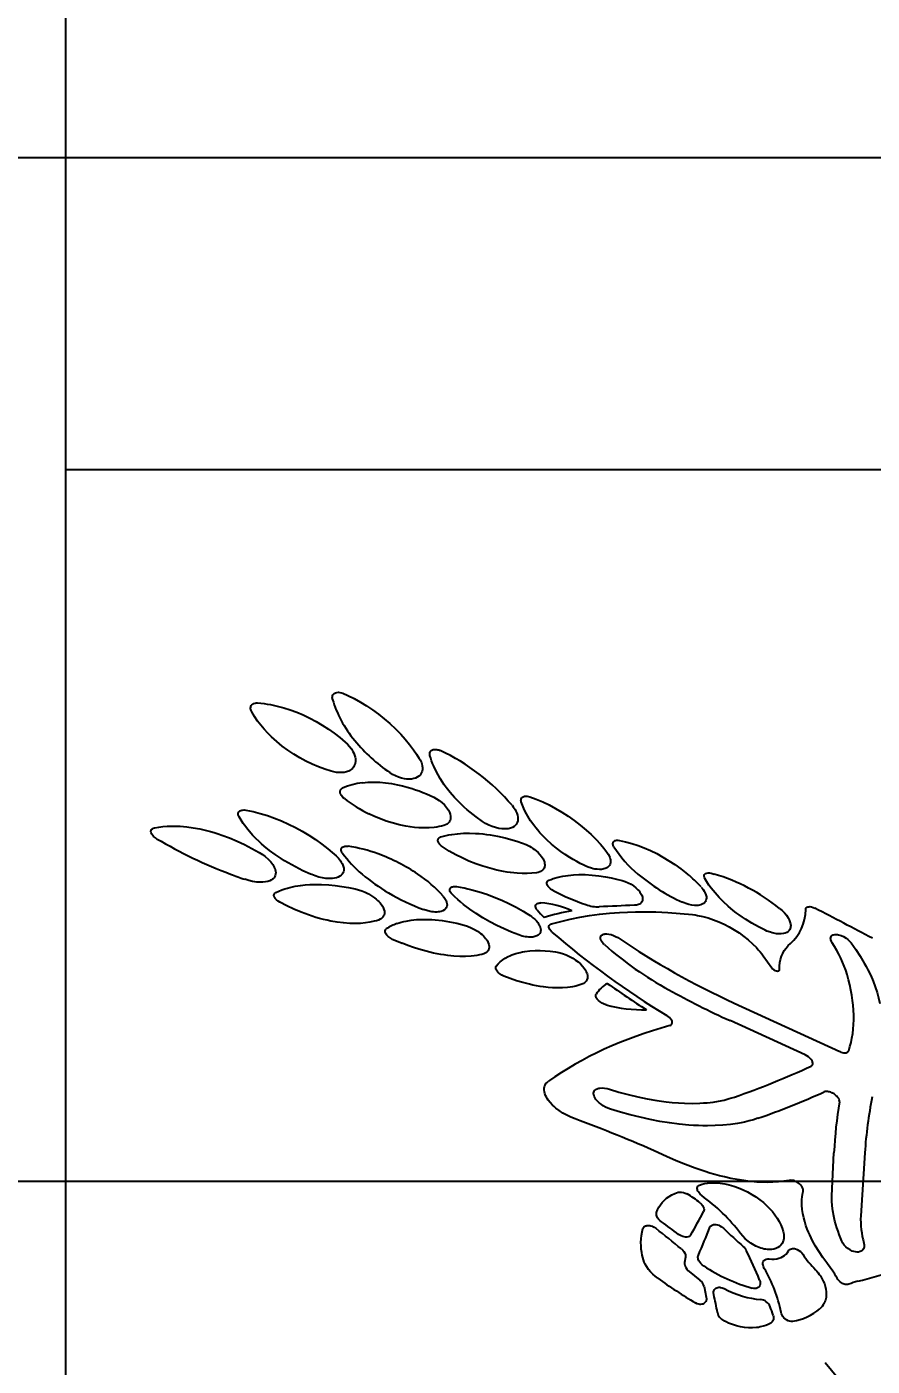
# Model space of a CAD drawing. Extents: x 5 to 829, y 5 to 582.
# Drawn here: x 117.94 to 136.94, y 414.46 to 444.57 of the extents above; entities that cross this region are included whole.
import ezdxf

# ---------------------------------------------------------------- set-up
doc = ezdxf.new("R2010")
doc.units = 0
doc.header["$LTSCALE"] = 7
doc.header["$MEASUREMENT"] = 0
doc.layers.get('DEFPOINTS').update_dxf_attribs({"linetype": 'CONTINUOUS', "lineweight": 15})
for name, color, linetype in [('DETAIL', 3, 'CONTINUOUS'), ('DIMENSIONS', 2, 'CONTINUOUS'), ('HATCH', 3, 'CONTINUOUS')]:
    doc.layers.add(name, color=color, linetype=linetype)
doc.layers.add('OUTLINE', color=7, linetype='CONTINUOUS', lineweight=25)
doc.styles.add('ITALICT', font='ITALICT.shx', dxfattribs={"width": 0.8, "height": 3})
doc.dimstyles.get("Standard").update_dxf_attribs({"dimtxt": 3, "dimasz": 3, "dimexe": 0.5, "dimexo": 0.5, "dimgap": 0.8, "dimtad": 1, "dimdsep": 46, "dimtxsty": 'ITALICT', "dimcen": 0.09, "dimazin": 2, "dimtfac": 1, "dimtmove": 0, "dimatfit": 3, "dimfxl": 1, "dimtolj": 1, "dimtzin": 0, "dimarcsym": 0})

# ---------------------------------------------------------------- blocks, each defined once
blk = doc.blocks.new('*D15')
at = {"layer": 'DEFPOINTS', "color": 0}
for p in [(135.993, 464.617), (108.774, 441.617), (138.92, 441.617)]:
    blk.add_point(p, dxfattribs=at)
at = {"layer": 'DIMENSIONS', "color": 0, "lineweight": -2}
for p, q in [((135.493, 464.617), (108.274, 464.617)), ((108.774, 461.617), (108.774, 444.617)), ((138.42, 441.617), (108.274, 441.617))]:
    blk.add_line(p, q, dxfattribs=at)
at = {"layer": 'DIMENSIONS', "color": 0}
for points in [[(109.274, 461.617), (108.274, 461.617), (108.774, 464.617)], [(108.274, 444.617), (109.274, 444.617), (108.774, 441.617)]]:
    blk.add_solid(points, dxfattribs=at)
at = {"layer": 'DIMENSIONS', "color": 0, "insert": (106.474, 453.117), "char_height": 3, "attachment_point": 5, "rotation": 90, "style": 'ITALICT'}
blk.add_mtext('\\A1;23', dxfattribs=at)
blk = doc.blocks.new('*D16')
at = {"layer": 'DEFPOINTS', "color": 0}
for p in [(138.92, 441.617), (108.774, 418.617), (150.796, 418.617)]:
    blk.add_point(p, dxfattribs=at)
at = {"layer": 'DIMENSIONS', "color": 0, "lineweight": -2}
for p, q in [((138.42, 441.617), (108.274, 441.617)), ((108.774, 438.617), (108.774, 421.617)), ((150.296, 418.617), (108.274, 418.617))]:
    blk.add_line(p, q, dxfattribs=at)
at = {"layer": 'DIMENSIONS', "color": 0}
for points in [[(109.274, 438.617), (108.274, 438.617), (108.774, 441.617)], [(108.274, 421.617), (109.274, 421.617), (108.774, 418.617)]]:
    blk.add_solid(points, dxfattribs=at)
at = {"layer": 'DIMENSIONS', "color": 0, "insert": (106.474, 430.117), "char_height": 3, "attachment_point": 5, "rotation": 90, "style": 'ITALICT'}
blk.add_mtext('\\A1;23', dxfattribs=at)
blk = doc.blocks.new('*D29')
at = {"layer": 'DEFPOINTS', "color": 0}
for p in [(113.774, 502.617), (90.223, 256.017), (118.811, 256.017)]:
    blk.add_point(p, dxfattribs=at)
at = {"layer": 'DIMENSIONS', "color": 0, "lineweight": -2}
for p, q in [((113.274, 502.617), (89.723, 502.617)), ((90.223, 499.617), (90.223, 259.017)), ((118.311, 256.017), (89.723, 256.017))]:
    blk.add_line(p, q, dxfattribs=at)
at = {"layer": 'DIMENSIONS', "color": 0}
for points in [[(90.723, 499.617), (89.723, 499.617), (90.223, 502.617)], [(89.723, 259.017), (90.723, 259.017), (90.223, 256.017)]]:
    blk.add_solid(points, dxfattribs=at)
at = {"layer": 'DIMENSIONS', "color": 0, "insert": (87.923, 379.317), "char_height": 3, "attachment_point": 5, "rotation": 90, "style": 'ITALICT'}
blk.add_mtext('\\A1;246.6{}{\\H0.71x;\\C3;%%p0.05}', dxfattribs=at)
blk = doc.blocks.new('*D43')
at = {"layer": 'DEFPOINTS', "color": 0}
for p in [(90.223, 502.617), (80.616, 225.567), (118.811, 225.567)]:
    blk.add_point(p, dxfattribs=at)
at = {"layer": 'DIMENSIONS', "color": 0, "lineweight": -2}
for p, q in [((89.723, 502.617), (80.116, 502.617)), ((80.616, 499.617), (80.616, 228.567)), ((118.311, 225.567), (80.116, 225.567))]:
    blk.add_line(p, q, dxfattribs=at)
at = {"layer": 'DIMENSIONS', "color": 0}
for points in [[(81.116, 499.617), (80.116, 499.617), (80.616, 502.617)], [(80.116, 228.567), (81.116, 228.567), (80.616, 225.567)]]:
    blk.add_solid(points, dxfattribs=at)
at = {"layer": 'DIMENSIONS', "color": 0, "insert": (77.331, 364.092), "char_height": 3, "attachment_point": 5, "rotation": 90, "style": 'ITALICT'}
blk.add_mtext('\\A1;277.05{}{\\H0.71x;\\C3;\\S+0.08^ -0.07;}', dxfattribs=at)
blk = doc.blocks.new('*D73')
at = {"layer": 'DEFPOINTS', "color": 0}
for p in [(150.569, 418.883), (151.015, 418.343), (139.695, 409.912)]:
    blk.add_point(p, dxfattribs=at)
at = {"layer": 'DIMENSIONS', "color": 0, "lineweight": -2}
for p, q in [((150.183, 418.565), (139.309, 409.594)), ((150.629, 418.025), (139.755, 409.054)), ((137.786, 412.227), (135.877, 414.541)), ((140.14, 409.372), (139.695, 409.912)), ((140.14, 409.372), (149.957, 397.472)), ((142.049, 407.058), (143.958, 404.744))]:
    blk.add_line(p, q, dxfattribs=at)
at = {"layer": 'DIMENSIONS', "color": 0}
for points in [[(137.4, 411.908), (138.171, 412.545), (139.695, 409.912)], [(142.435, 407.376), (141.664, 406.74), (140.14, 409.372)]]:
    blk.add_solid(points, dxfattribs=at)
at = {"layer": 'DIMENSIONS', "color": 0, "insert": (148.751, 402.549), "char_height": 3, "attachment_point": 5, "rotation": 309.5211, "style": 'ITALICT'}
blk.add_mtext('\\A1;%%c0.7', dxfattribs=at)

msp = doc.modelspace()

# ---------------------------------------------------------------- hatches: boundary and pattern name
at = {"layer": 'HATCH'}
h = msp.add_hatch(dxfattribs=at)
h.set_pattern_fill('ANSI31', color=256, scale=15)
h.set_pattern_definition([(45, (39.085, 223.1485), (-1.325825, 1.325825), [])])
h.paths.add_polyline_path([(163.5609, 417.9913), (161.3346, 426.9205), (151.0146, 418.3432, -0.165987), (153.3109, 411.6168), (153.3109, 410.1168, -0.061275), (151.6712, 396.7872, 0.0447876), (150.8409, 391.4828, 0.1629163), (151.1154, 390.4391, -0.2515253), (151.2393, 389.0252), (150.9987, 388.4645, 0.103378), (150.8609, 387.7828), (151.5609, 282.0428, 0.1305807), (151.9081, 280.7699, -0.2590002), (151.936, 279.3139, 0.187122), (151.6811, 277.1594), (152.8799, 272.5011, -0.0630506), (153.5109, 267.5168), (153.5109, 266.0168, -0.049859), (152.8025, 258.93, -0.4995696), (154.684, 254.5168), (160.8328, 250.9668), (163.5609, 250.9668)])
h.paths.add_polyline_path([(157.179, 443.5878), (138.9642, 441.2696), (139.8109, 434.6168, 0.1617445), (144.1742, 425.5215), (150.2231, 419.2586, -0.0116051), (150.5692, 418.8832), (161.1466, 427.6744)])
h.paths.add_polyline_path([(151.5308, 466.2415), (136.0369, 464.2696), (138.8758, 441.964), (157.0085, 444.2718)])
h.paths.add_polyline_path([(145.8826, 488.8952), (133.1096, 487.2696), (135.9485, 464.964), (151.3603, 466.9255)])
h.paths.add_polyline_path([(141.6885, 502.6168), (134.6361, 502.6168, -0.445004), (131.5679, 499.3835), (133.0213, 487.964), (145.7121, 489.5792), (144.5928, 494.0682), (143.8651, 493.8867)])
h.paths.add_polyline_path([(163.5609, 494.6168), (162.8109, 494.6168), (162.8109, 502.6168), (150.3109, 502.6168), (150.0087, 502.3146), (151.6275, 495.8221), (150.8997, 495.6407), (163.5609, 444.8595)])
h.paths.add_polyline_path([(163.5609, 502.6168), (162.8109, 502.6168), (162.8109, 494.6168), (163.5609, 494.6168)], flags=17)
h.paths.add_polyline_path([(150.0087, 502.3146), (149.39, 501.6959), (150.8997, 495.6407), (151.6275, 495.8221)])
h.paths.add_polyline_path([(142.4614, 502.6168), (141.6885, 502.6168), (143.8651, 493.8867), (144.5928, 494.0682)], flags=17)
h.paths.add_polyline_path([(142.3888, 481.3235), (144.6594, 472.2166), (149.0257, 473.3052), (146.7551, 482.4122)], flags=24)
h.paths.add_polyline_path([(138.3808, 455.1787), (147.4877, 457.4493), (146.3991, 461.8156), (137.2922, 459.545)], flags=24)
h.paths.add_polyline_path([(155.278, 485.0642), (161.8714, 485.8738), (161.3229, 490.3402), (154.7296, 489.5307)], flags=24)
h.paths.add_polyline_path([(162.118, 316.3862), (171.5038, 316.3862), (171.5038, 320.8862), (162.118, 320.8862)], flags=9)

# ---------------------------------------------------------------- linework, layer by layer
at = {"layer": 'DETAIL'}
msp.add_line((118.8109, 434.6168), (139.8109, 434.6168), dxfattribs=at)
at = {"layer": 'OUTLINE'}
for p, q in [((118.8109, 502.6168), (118.8109, 225.5668)), ((125.0403, 429.5869), (125.1552, 429.5355)), ((124.3421, 425.5106), (124.3163, 425.5215)), ((133.3144, 425.5408), (133.3854, 425.5215)), ((134.4874, 423.6829), (134.6786, 423.4138)), ((133.8361, 422.6227), (136.206, 421.5332)), ((135.4312, 421.4568), (133.7418, 422.2283)), ((132.3165, 419.1762), (132.1351, 419.2586)), ((136.0318, 418.2903), (136.0782, 419.2586)), ((136.7707, 419.2586), (136.6801, 417.8413)), ((132.7408, 416.9109), (132.7219, 416.7922)), ((132.8229, 416.5902), (133.0652, 416.3973)), ((133.1592, 416.2528), (133.2087, 416.0149))]:
    msp.add_line(p, q, dxfattribs=at)
for points in [[(124.8104, 429.4458), (124.8058, 429.4666), (124.8041, 429.4875), (124.8054, 429.5075), (124.8096, 429.5265), (124.8192, 429.5483), (124.8328, 429.5669), (124.8493, 429.5817), (124.8628, 429.5903), (124.8773, 429.5972), (124.9085, 429.6059), (124.9412, 429.6086), (124.9741, 429.606), (125.0074, 429.5986), (125.0403, 429.5869)], [(122.9929, 429.1671), (122.9777, 429.2002), (122.9721, 429.219), (122.9688, 429.238), (122.9679, 429.2547), (122.9692, 429.2707), (122.9741, 429.2914), (122.9827, 429.3102), (122.9944, 429.3263), (123.0156, 429.345), (123.0402, 429.3581), (123.067, 429.3661), (123.0941, 429.3696), (123.1218, 429.3694)], [(123.1218, 429.3694), (123.1954, 429.3631), (123.2692, 429.3547), (123.3432, 429.3441), (123.4173, 429.3315), (123.5652, 429.3003), (123.7128, 429.2612), (123.8599, 429.2144), (124.0062, 429.1602), (124.1514, 429.0987), (124.2952, 429.03), (124.4375, 428.9543), (124.5779, 428.8717), (124.7161, 428.7822), (124.8448, 428.6911), (124.9707, 428.5942), (125.0938, 428.4912)], [(125.1552, 429.5355), (125.296, 429.4656), (125.4353, 429.3888), (125.5728, 429.3051), (125.7082, 429.2147), (125.8413, 429.1176), (125.9715, 429.0138), (126.0986, 428.9036), (126.222, 428.787), (126.3412, 428.6642), (126.4417, 428.5517), (126.5379, 428.4349), (126.6296, 428.3134), (126.6961, 428.218), (126.759, 428.1205)], [(124.7761, 427.8353), (124.6328, 427.882), (124.4905, 427.9356), (124.3495, 427.996), (124.2103, 428.0631), (124.0732, 428.1368), (123.9387, 428.2173), (123.8071, 428.3046), (123.679, 428.3987), (123.6164, 428.4484), (123.5549, 428.4998), (123.4947, 428.5529), (123.4358, 428.6078), (123.3527, 428.6908), (123.2729, 428.7775), (123.1967, 428.8683), (123.1245, 428.9631), (123.0559, 429.0632), (122.9929, 429.1671)], [(125.0938, 428.4912), (125.1436, 428.4443), (125.19, 428.3929), (125.2319, 428.3374), (125.2507, 428.3082), (125.2679, 428.2781), (125.2881, 428.2365), (125.3046, 428.1936), (125.3165, 428.1503), (125.3215, 428.1225), (125.3243, 428.0947), (125.3249, 428.0697), (125.3235, 428.0451), (125.3182, 428.0118), (125.3092, 427.9806), (125.2967, 427.9521), (125.2782, 427.9223), (125.2558, 427.8959), (125.2303, 427.8731), (125.2021, 427.8538), (125.1718, 427.8379), (125.1476, 427.828), (125.1226, 427.8198), (125.0702, 427.8083), (125.0159, 427.8028), (124.9604, 427.8027), (124.8993, 427.8083), (124.8376, 427.8193), (124.7761, 427.8353)], [(126.759, 428.1205), (126.7765, 428.0903), (126.7921, 428.0591), (126.8048, 428.0289), (126.8152, 427.9984), (126.8251, 427.9565), (126.8299, 427.9153), (126.829, 427.8752), (126.8229, 427.8391), (126.8118, 427.8057), (126.7961, 427.7755), (126.7761, 427.7487), (126.747, 427.7209), (126.7136, 427.6985), (126.6768, 427.6812), (126.6373, 427.6687), (126.5867, 427.6594), (126.534, 427.6561), (126.48, 427.6583), (126.4251, 427.6656), (126.3578, 427.6807), (126.2906, 427.7024), (126.2242, 427.7302), (126.1592, 427.7641), (126.0962, 427.8039)], [(126.9984, 428.1847), (126.9943, 428.2043), (126.993, 428.2237), (126.996, 428.2473), (127.0039, 428.2687), (127.0161, 428.287), (127.0262, 428.2971), (127.0374, 428.3055), (127.0518, 428.3134), (127.0673, 428.3192), (127.0948, 428.325), (127.1237, 428.3262), (127.1534, 428.3234), (127.176, 428.3187), (127.1985, 428.3121), (127.2308, 428.2992)], [(128.1758, 426.7065), (128.0371, 426.8059), (127.9022, 426.9117), (127.8358, 426.9675), (127.7706, 427.025), (127.7078, 427.0833), (127.6463, 427.1432), (127.5465, 427.2475), (127.4516, 427.3563), (127.3622, 427.4695), (127.3199, 427.5278), (127.2792, 427.587), (127.2278, 427.6676), (127.1797, 427.75), (127.1352, 427.8339), (127.0818, 427.9487), (127.0578, 428.0074), (127.0357, 428.0667), (127.016, 428.1256), (126.9984, 428.1847)], [(125.4794, 427.5743), (125.5416, 427.581), (125.6043, 427.5858), (125.671, 427.5887), (125.738, 427.5897), (125.8699, 427.5858), (126.003, 427.5746), (126.1369, 427.5565), (126.2714, 427.5317), (126.3791, 427.5072), (126.487, 427.4787), (126.5948, 427.4463), (126.6754, 427.4196), (126.7559, 427.3907), (126.8366, 427.3595), (126.9172, 427.3262), (127.0004, 427.2896), (127.0832, 427.2508)], [(125.0745, 427.2185), (125.0415, 427.2475), (125.0246, 427.266), (125.0094, 427.2859), (124.9993, 427.3022), (124.9908, 427.319), (124.9813, 427.3484), (124.9792, 427.3632), (124.979, 427.3775), (124.9808, 427.3909), (124.9844, 427.4035), (124.9898, 427.4151), (124.9968, 427.4255), (125.0136, 427.4419), (125.0339, 427.4538)], [(127.0832, 427.2508), (127.1469, 427.2167), (127.209, 427.1765), (127.2682, 427.1305), (127.3231, 427.0791), (127.3489, 427.0509), (127.373, 427.0213), (127.395, 426.9909), (127.4145, 426.9593), (127.4365, 426.9156), (127.4525, 426.8711), (127.4615, 426.8268), (127.4631, 426.7924), (127.4596, 426.7597), (127.4509, 426.7294), (127.4374, 426.7021), (127.4266, 426.6866), (127.4142, 426.6723), (127.3992, 426.6585), (127.3827, 426.6462), (127.3474, 426.6269), (127.3086, 426.6131)], [(129.0505, 427.1432), (129.0462, 427.16), (129.0441, 427.1765), (129.0445, 427.1918), (129.0471, 427.206), (129.0516, 427.2187), (129.058, 427.2302), (129.0665, 427.2408), (129.0763, 427.2498), (129.0906, 427.2589), (129.1065, 427.2656), (129.124, 427.2703), (129.1425, 427.2728), (129.1808, 427.2722), (129.2104, 427.2672), (129.2404, 427.2587)], [(129.2404, 427.2587), (129.3862, 427.2055), (129.5317, 427.1445), (129.6766, 427.0758), (129.8205, 426.9997), (129.9629, 426.9163), (130.1035, 426.8258), (130.2415, 426.7283), (130.3765, 426.6241), (130.5076, 426.5134), (130.6189, 426.4113), (130.7261, 426.3045), (130.8285, 426.1932), (130.9023, 426.1064), (130.9721, 426.0179)], [(122.7079, 426.8115), (122.695, 426.841), (122.6912, 426.8562), (122.6895, 426.8713), (122.6909, 426.8903), (122.6964, 426.9079), (122.7058, 426.9233), (122.715, 426.9332), (122.7256, 426.9417), (122.75, 426.9542), (122.7676, 426.9595), (122.786, 426.9628), (122.8243, 426.9643), (122.8638, 426.9599)], [(122.8638, 426.9599), (122.9441, 426.9446), (123.0245, 426.9271), (123.185, 426.8862), (123.345, 426.8375), (123.5042, 426.7814), (123.6622, 426.7182), (123.8188, 426.648), (123.9736, 426.571), (124.1263, 426.4874), (124.2765, 426.3973), (124.4237, 426.3008), (124.5673, 426.1981), (124.7067, 426.0892), (124.7989, 426.0114), (124.8884, 425.931)], [(127.3086, 426.6131), (127.2576, 426.5999), (127.2055, 426.5888), (127.1506, 426.5792), (127.0947, 426.5716), (126.9825, 426.5622), (126.8677, 426.5598), (126.751, 426.5639), (126.6525, 426.5722), (126.5531, 426.5846), (126.4532, 426.601), (126.3789, 426.6156), (126.3044, 426.6324), (126.2281, 426.6516), (126.1518, 426.6729), (126.0179, 426.7154), (125.8846, 426.7641), (125.7524, 426.8189), (125.6218, 426.8796)], [(128.8428, 427.0685), (128.8679, 427.0373), (128.8913, 427.0049), (128.9119, 426.9726), (128.9302, 426.9395), (128.9508, 426.8937), (128.9659, 426.8476), (128.9746, 426.802), (128.9766, 426.7603), (128.9721, 426.7208), (128.9614, 426.6845), (128.9449, 426.6519), (128.9334, 426.6355), (128.9203, 426.6204), (128.9047, 426.6056), (128.8876, 426.5924), (128.8511, 426.5712), (128.8107, 426.5553), (128.7833, 426.5478), (128.7551, 426.5423), (128.723, 426.5383), (128.6901, 426.5364), (128.6545, 426.5366), (128.6183, 426.5389), (128.5445, 426.5494), (128.4697, 426.5674), (128.3945, 426.5923), (128.32, 426.6239), (128.2468, 426.662), (128.1758, 426.7065)], [(130.4534, 425.7218), (130.3744, 425.7628), (130.296, 425.8058), (130.2184, 425.8506), (130.1415, 425.8975), (130.0404, 425.9633), (129.9411, 426.0327), (129.844, 426.1057), (129.7309, 426.1982), (129.6222, 426.2959), (129.5186, 426.3987), (129.4687, 426.4525), (129.4204, 426.5076), (129.3746, 426.563), (129.3307, 426.6195), (129.2602, 426.7188), (129.1962, 426.8213), (129.1667, 426.8737), (129.1393, 426.9267), (129.1058, 426.9982), (129.0761, 427.0704), (129.0505, 427.1432)], [(120.8097, 426.5634), (120.9026, 426.5798), (120.9971, 426.5916), (121.0927, 426.599), (121.1643, 426.6019), (121.2363, 426.6026), (121.3103, 426.6012), (121.3845, 426.5977), (121.5322, 426.5848), (121.6804, 426.5646), (121.8288, 426.5374), (121.9772, 426.5035), (122.063, 426.4811), (122.1487, 426.4566), (122.2362, 426.4294), (122.3235, 426.4001), (122.495, 426.3364), (122.665, 426.2652), (122.8331, 426.1866), (122.9988, 426.1009), (123.1618, 426.0083)], [(124.3163, 425.5215), (124.145, 425.5985), (123.9768, 425.6825), (123.8935, 425.7274), (123.8112, 425.774), (123.7309, 425.822), (123.6517, 425.8718), (123.5217, 425.9593), (123.3956, 426.052), (123.2739, 426.15), (123.215, 426.2011), (123.1574, 426.2535), (123.083, 426.3256), (123.0114, 426.4002), (122.943, 426.4773), (122.8993, 426.5302), (122.8572, 426.5842), (122.8039, 426.6581), (122.754, 426.7339), (122.7079, 426.8115)], [(120.856, 426.3185), (120.8315, 426.3344), (120.8081, 426.3521), (120.7878, 426.3702), (120.7693, 426.3898), (120.748, 426.4194), (120.7397, 426.4353), (120.7334, 426.4517), (120.7288, 426.477), (120.7292, 426.4897), (120.7314, 426.502), (120.7355, 426.5134), (120.7413, 426.5236), (120.7495, 426.5336), (120.7595, 426.5422), (120.7833, 426.5555), (120.8097, 426.5634)], [(127.2939, 426.1241), (127.2706, 426.1405), (127.2484, 426.1588), (127.2297, 426.1771), (127.2129, 426.1967), (127.194, 426.2259), (127.1869, 426.2412), (127.1819, 426.2566), (127.1791, 426.2713), (127.1787, 426.2856), (127.1806, 426.2993), (127.1847, 426.3118), (127.1908, 426.3225), (127.1986, 426.332), (127.2184, 426.3472), (127.2418, 426.3571)], [(127.2418, 426.3571), (127.3018, 426.374), (127.3629, 426.3889), (127.4258, 426.4021), (127.4895, 426.4133), (127.6184, 426.43), (127.75, 426.4395), (127.8837, 426.4422), (128.0192, 426.4384), (128.1012, 426.433), (128.1836, 426.4255), (128.2665, 426.4158), (128.3499, 426.404), (128.5173, 426.3743), (128.6857, 426.3365), (128.8171, 426.3019), (128.9485, 426.2627), (129.0801, 426.2191)], [(131.1329, 426.138), (131.1186, 426.1677), (131.1141, 426.1829), (131.1117, 426.1977), (131.1114, 426.2117), (131.1132, 426.2246), (131.1222, 426.2459), (131.1371, 426.2626), (131.1565, 426.2745), (131.1714, 426.2799), (131.1875, 426.2834), (131.222, 426.2852), (131.2585, 426.2809)], [(131.2585, 426.2809), (131.3962, 426.2503), (131.535, 426.2117), (131.6747, 426.1653), (131.8147, 426.1114), (131.9547, 426.0501), (132.0942, 425.9816), (132.2328, 425.9063), (132.37, 425.8241), (132.5052, 425.7355), (132.6377, 425.6405), (132.714, 425.582), (132.7888, 425.5215)], [(123.1618, 426.0083), (123.2314, 425.9637), (123.2978, 425.9144), (123.3602, 425.8601), (123.3906, 425.8299), (123.4191, 425.7984), (123.4434, 425.7686), (123.4654, 425.7379), (123.4833, 425.7096), (123.4988, 425.6807), (123.5107, 425.6542), (123.5202, 425.6274), (123.5289, 425.5912), (123.5322, 425.5555), (123.5298, 425.5215)], [(125.0289, 425.9994), (125.0134, 426.0266), (125.0079, 426.0408), (125.0043, 426.0551), (125.0029, 426.0692), (125.004, 426.0826), (125.007, 426.0944), (125.0122, 426.1054), (125.0197, 426.1157), (125.029, 426.1248), (125.0507, 426.1382), (125.0671, 426.1442), (125.0845, 426.1482), (125.1215, 426.1511), (125.1602, 426.1482)], [(129.3911, 425.5537), (129.2871, 425.5422), (129.18, 425.5366), (129.0704, 425.5366), (128.9586, 425.542), (128.8841, 425.5483), (128.8091, 425.5568), (128.7313, 425.5677), (128.6531, 425.5808), (128.4978, 425.6126), (128.3417, 425.6523), (128.1855, 425.6996), (128.0297, 425.7542), (127.8749, 425.8161), (127.7215, 425.8852), (127.5762, 425.9582), (127.4334, 426.0379), (127.2939, 426.1241)], [(129.0801, 426.2191), (129.159, 426.1875), (129.2371, 426.1479), (129.2758, 426.1249), (129.3137, 426.1), (129.3497, 426.074), (129.3843, 426.0462), (129.4296, 426.0052), (129.4713, 425.9612), (129.5083, 425.9143), (129.5392, 425.8654), (129.5524, 425.8392), (129.5632, 425.8128), (129.5706, 425.7898), (129.5758, 425.7672), (129.5795, 425.7274), (129.5783, 425.7082), (129.5752, 425.6899), (129.5703, 425.673), (129.5635, 425.657), (129.5488, 425.6331), (129.53, 425.6122), (129.5076, 425.5947), (129.4889, 425.5836), (129.4687, 425.5741), (129.4313, 425.5617), (129.3911, 425.5537)], [(130.9721, 426.0179), (131.0049, 425.9695), (131.0314, 425.9189), (131.0418, 425.8929), (131.0497, 425.8672), (131.0549, 425.8433), (131.0576, 425.8201), (131.0564, 425.7826), (131.0481, 425.7482), (131.0333, 425.718), (131.0129, 425.6927), (130.9876, 425.6718), (130.9582, 425.6551), (130.9339, 425.6453), (130.908, 425.6377), (130.8804, 425.6322), (130.8516, 425.6286), (130.8051, 425.627), (130.7567, 425.6296), (130.707, 425.6362), (130.6691, 425.6437), (130.6308, 425.6532), (130.5539, 425.6779), (130.5034, 425.6983), (130.4534, 425.7218)], [(124.8884, 425.931), (124.9396, 425.8791), (124.9648, 425.8496), (124.988, 425.8191), (125.0063, 425.7917), (125.0225, 425.7639), (125.0428, 425.7196), (125.0563, 425.6747), (125.0601, 425.6525), (125.0618, 425.6308), (125.0601, 425.6007), (125.0538, 425.572), (125.043, 425.5454), (125.0279, 425.5215)], [(123.5298, 425.5215), (123.5226, 425.4928), (123.5106, 425.4659), (123.4939, 425.441), (123.473, 425.4188), (123.4564, 425.4051), (123.438, 425.3928), (123.3971, 425.372), (123.3519, 425.3565), (123.3001, 425.3454), (123.2454, 425.3393), (123.1886, 425.3378), (123.1481, 425.3392), (123.1072, 425.3426), (123.0601, 425.3486), (123.013, 425.3568), (122.9252, 425.3775), (122.8372, 425.4051)], [(125.0279, 425.5215), (125.0035, 425.4951), (124.9731, 425.4726), (124.9382, 425.4544), (124.8973, 425.4396), (124.8531, 425.4293), (124.8064, 425.4231), (124.7701, 425.4209), (124.7331, 425.4207), (124.6574, 425.4258), (124.5808, 425.4375), (124.5001, 425.4562), (124.4202, 425.4808), (124.3421, 425.5106)], [(129.7703, 425.1509), (129.7361, 425.1709), (129.7042, 425.194), (129.6757, 425.2196), (129.6526, 425.2464), (129.6349, 425.2752), (129.6288, 425.2898), (129.6247, 425.3042), (129.6234, 425.3272), (129.6291, 425.3483), (129.6417, 425.366), (129.654, 425.3758), (129.6685, 425.3833)], [(129.6685, 425.3833), (129.7186, 425.4028), (129.7701, 425.4207), (129.8768, 425.4513), (129.988, 425.4754), (130.1029, 425.4932), (130.2211, 425.5048), (130.342, 425.5105), (130.4157, 425.5112), (130.4901, 425.5099), (130.6406, 425.5014), (130.793, 425.4855), (130.9468, 425.4625), (131.0693, 425.4393), (131.1923, 425.4119), (131.3154, 425.3805)], [(131.3154, 425.3805), (131.3842, 425.3582), (131.4523, 425.3289), (131.5179, 425.2936), (131.5741, 425.2569), (131.6263, 425.2162), (131.6734, 425.1718), (131.6964, 425.1463), (131.7173, 425.1199), (131.733, 425.0973), (131.7468, 425.0742), (131.7582, 425.0511), (131.7674, 425.0277), (131.7739, 425.0047), (131.7776, 424.982), (131.7782, 424.9527), (131.7733, 424.9254), (131.763, 424.9008), (131.748, 424.8797), (131.7282, 424.8616), (131.7042, 424.8467), (131.685, 424.8381), (131.6644, 424.8313), (131.6401, 424.8257), (131.5915, 424.8205)], [(133.1772, 425.4221), (133.1655, 425.4484), (133.1601, 425.4744), (133.1602, 425.4867), (133.1622, 425.498), (133.1671, 425.5106), (133.1747, 425.5215)], [(133.1747, 425.5215), (133.1835, 425.5299), (133.194, 425.5367), (133.2189, 425.5458), (133.2474, 425.5493), (133.2801, 425.5475), (133.3144, 425.5408)], [(134.5333, 424.26), (134.3826, 424.3351), (134.2344, 424.4177), (134.0897, 424.5075), (134.0185, 424.5551), (133.9485, 424.6044), (133.8805, 424.6548), (133.8138, 424.7066), (133.7029, 424.7993), (133.5972, 424.8958), (133.4976, 424.9959), (133.405, 425.0991), (133.3615, 425.1517), (133.3201, 425.2049), (133.2682, 425.2766), (133.2206, 425.349), (133.1772, 425.4221)], [(123.6276, 424.8886), (123.5875, 424.9137), (123.5517, 424.9424), (123.5359, 424.958), (123.522, 424.9745), (123.5059, 424.9995), (123.4955, 425.0256), (123.4932, 425.0386), (123.4929, 425.0511), (123.496, 425.0664), (123.5028, 425.0803), (123.5132, 425.0923), (123.5323, 425.1053)], [(123.5323, 425.1053), (123.5989, 425.1369), (123.6683, 425.1652), (123.7403, 425.1904), (123.7959, 425.2074), (123.8527, 425.2226), (123.9693, 425.2482), (124.0895, 425.2674), (124.1919, 425.2789), (124.296, 425.2863), (124.4014, 425.29), (124.4811, 425.2904), (124.5615, 425.2887), (124.7234, 425.2797), (124.8705, 425.2654), (125.0185, 425.2455), (125.1667, 425.2202), (125.3149, 425.1898)], [(125.3149, 425.1898), (125.3917, 425.1698), (125.4676, 425.1441), (125.542, 425.1133), (125.614, 425.0776), (125.6828, 425.0374), (125.7542, 424.988), (125.7886, 424.9607), (125.8212, 424.9321), (125.8506, 424.9035), (125.8777, 424.874), (125.9147, 424.8265), (125.9316, 424.8003), (125.9462, 424.7736), (125.9569, 424.7501), (125.9654, 424.7265), (125.9736, 424.6929), (125.9765, 424.66), (125.9738, 424.6283), (125.9665, 424.6013), (125.9545, 424.5761), (125.9379, 424.5532), (125.9169, 424.5326), (125.9, 424.5198), (125.8814, 424.5085), (125.8404, 424.4902)], [(127.497, 425.068), (127.4727, 425.095), (127.4539, 425.1242), (127.4474, 425.1391), (127.4431, 425.1539), (127.4416, 425.1749), (127.446, 425.1945), (127.4565, 425.2116), (127.465, 425.2199), (127.4749, 425.2268), (127.4891, 425.2338), (127.505, 425.2389), (127.5247, 425.2426), (127.5456, 425.2442), (127.5705, 425.2437), (127.596, 425.2408)], [(128.9983, 424.154), (128.831, 424.2188), (128.666, 424.2902), (128.5038, 424.3679), (128.345, 424.4516), (128.1901, 424.5411), (128.0396, 424.6362), (127.8944, 424.7366), (127.755, 424.8422), (127.6877, 424.8969), (127.6222, 424.9528), (127.5586, 425.0098), (127.497, 425.068)], [(127.596, 425.2408), (127.6808, 425.2267), (127.7657, 425.2105), (127.8515, 425.1919), (127.9372, 425.1713), (128.1076, 425.1241), (128.277, 425.0692), (128.445, 425.0069), (128.611, 424.9375), (128.7742, 424.8612), (128.9363, 424.7772), (129.0947, 424.6866), (129.1722, 424.6389), (129.2483, 424.5897)], [(133.0926, 425.2323), (133.1164, 425.2046), (133.1383, 425.176), (133.1638, 425.1369), (133.1844, 425.0974), (133.1996, 425.0583), (133.2056, 425.0355), (133.2095, 425.013), (133.211, 424.9837), (133.2082, 424.9558), (133.2012, 424.9301), (133.1875, 424.903), (133.1683, 424.8792), (133.1441, 424.8591), (133.1175, 424.8439), (133.0878, 424.8323), (133.0552, 424.8241), (133.0293, 424.82), (133.0022, 424.8178), (132.9455, 424.8185), (132.8866, 424.8254), (132.8166, 424.8406), (132.7461, 424.8627), (132.6763, 424.891)], [(125.8404, 424.4902), (125.7945, 424.475), (125.7472, 424.4614), (125.649, 424.4394), (125.5466, 424.4237), (125.4408, 424.4141), (125.3325, 424.4102), (125.2637, 424.4106), (125.1943, 424.413), (125.0543, 424.4237), (124.9131, 424.4416), (124.7716, 424.4662), (124.6871, 424.4839), (124.6028, 424.5037), (124.5179, 424.5258), (124.4333, 424.55), (124.2663, 424.6039), (124.1016, 424.6651), (123.9399, 424.7331), (123.7816, 424.8077), (123.6276, 424.8886)], [(127.297, 425.0231), (127.3327, 424.9761), (127.3476, 424.9519), (127.3603, 424.9272), (127.3731, 424.8942), (127.3807, 424.8614), (127.3826, 424.8294), (127.3779, 424.7968), (127.3659, 424.7669), (127.3469, 424.7403), (127.3216, 424.7178), (127.2895, 424.699), (127.2526, 424.6849), (127.2122, 424.6754), (127.1819, 424.6714), (127.1508, 424.6694), (127.115, 424.6694), (127.0786, 424.6716), (127.0406, 424.676), (127.0024, 424.6824), (126.9257, 424.7008), (126.8501, 424.7259)], [(129.4065, 424.7162), (129.3945, 424.7317), (129.3844, 424.7479), (129.3743, 424.7701), (129.3691, 424.7921), (129.3696, 424.8126), (129.3768, 424.8324), (129.3908, 424.8491), (129.4103, 424.8616), (129.4268, 424.8678), (129.4449, 424.8718), (129.4664, 424.8738), (129.4888, 424.8736)], [(135.443, 424.727), (135.4463, 424.7466), (135.4553, 424.7634), (135.469, 424.7763), (135.4874, 424.7854), (135.5094, 424.7903), (135.5337, 424.7912), (135.5714, 424.7862), (135.611, 424.7744), (135.6501, 424.7569)], [(126.254, 424.4098), (126.3033, 424.4265), (126.3539, 424.4415), (126.4092, 424.4557), (126.4657, 424.468), (126.5782, 424.4867), (126.6941, 424.4989), (126.8127, 424.5049), (126.8873, 424.5056), (126.9626, 424.5042), (127.0398, 424.5007), (127.1175, 424.495), (127.2726, 424.4777), (127.3544, 424.4655), (127.4365, 424.4514), (127.6009, 424.4172), (127.7649, 424.3756)], [(129.2483, 424.5897), (129.2814, 424.5667), (129.3132, 424.5422), (129.3533, 424.5075), (129.3897, 424.4709), (129.4217, 424.4326), (129.4396, 424.4074), (129.4552, 424.3817), (129.4674, 424.3575), (129.4771, 424.3332), (129.4861, 424.2997), (129.4892, 424.2671), (129.4863, 424.2359), (129.482, 424.2198), (129.4758, 424.2045), (129.4676, 424.1901), (129.4578, 424.1767), (129.4462, 424.1643), (129.433, 424.1531), (129.4175, 424.1426), (129.4005, 424.1334), (129.379, 424.1243), (129.3559, 424.117), (129.3129, 424.1084), (129.2673, 424.1047), (129.2198, 424.1055), (129.1833, 424.1087), (129.1464, 424.1141), (129.0721, 424.1306), (128.9983, 424.154)], [(129.7289, 424.4041), (129.938, 424.4604), (130.1509, 424.5099), (130.3673, 424.5526), (130.5868, 424.5887), (130.8093, 424.6183), (131.0342, 424.6416), (131.2615, 424.6586), (131.4396, 424.6676), (131.6189, 424.6729), (131.7992, 424.6746), (131.935, 424.6736), (132.0712, 424.6706), (132.3451, 424.6586), (132.6204, 424.639), (132.897, 424.6117)], [(132.897, 424.6117), (132.9553, 424.6041), (133.014, 424.5945), (133.1326, 424.5692), (133.252, 424.5362), (133.3714, 424.496), (133.4902, 424.449), (133.6075, 424.3954), (133.7229, 424.3358), (133.8356, 424.2703), (133.945, 424.1994), (134.0503, 424.1234), (134.1509, 424.0427), (134.2458, 423.9577), (134.3338, 423.8694), (134.3764, 423.8225), (134.417, 423.7748), (134.4533, 423.729), (134.4874, 423.6829)], [(134.8563, 424.7519), (134.9127, 424.7031), (134.9642, 424.6508), (135.0091, 424.5967), (135.0469, 424.541), (135.0712, 424.4957), (135.0893, 424.4509), (135.1007, 424.4071), (135.105, 424.3647), (135.1042, 424.3442), (135.1015, 424.3245), (135.0948, 424.2998), (135.0846, 424.2769), (135.071, 424.2561), (135.0466, 424.2308), (135.0163, 424.2101), (134.981, 424.1944), (134.9417, 424.1837), (134.8922, 424.1773), (134.8392, 424.1769), (134.7836, 424.1821), (134.7263, 424.1926), (134.6876, 424.2023), (134.6486, 424.214), (134.5709, 424.2432), (134.5333, 424.26)], [(126.1528, 424.0634), (126.103, 424.0905), (126.0798, 424.1062), (126.0582, 424.1232), (126.0323, 424.1478), (126.0111, 424.1743), (125.996, 424.2021), (125.9895, 424.2254), (125.9894, 424.2483), (125.9965, 424.2686), (126.0054, 424.2805), (126.0173, 424.2906)], [(127.7649, 424.3756), (127.8448, 424.3499), (127.923, 424.3178), (127.9985, 424.2797), (128.0704, 424.2361), (128.1373, 424.1873), (128.1685, 424.1611), (128.1979, 424.1338), (128.2242, 424.1067), (128.2484, 424.0786), (128.2699, 424.0501), (128.2887, 424.021), (128.3093, 423.9811), (128.3237, 423.9411), (128.3309, 423.9016), (128.3308, 423.8692), (128.3248, 423.8385), (128.3127, 423.81), (128.2947, 423.7845), (128.2712, 423.7624), (128.2408, 423.7428), (128.2059, 423.7274), (128.1676, 423.7163)], [(129.7405, 424.2204), (129.7126, 424.248), (129.6904, 424.2778), (129.682, 424.2932), (129.6758, 424.3088), (129.6713, 424.3306), (129.6725, 424.3515), (129.6797, 424.37), (129.6919, 424.3847), (129.7087, 424.3962), (129.7289, 424.4041)], [(130.9177, 423.9372), (130.8916, 423.9627), (130.8689, 423.9898), (130.8495, 424.0198), (130.8361, 424.0506), (130.8321, 424.0659), (130.8301, 424.0809), (130.8301, 424.0945), (130.8321, 424.1076), (130.8361, 424.12), (130.842, 424.1314), (130.8552, 424.1474), (130.8726, 424.1603), (130.8934, 424.1699), (130.9118, 424.1753), (130.9318, 424.1788), (130.9748, 424.1805), (131.0196, 424.1759), (131.0711, 424.1639), (131.1221, 424.1458), (131.1718, 424.1223), (131.2188, 424.0939)], [(136.0383, 423.9744), (136.0193, 424.0087), (136.0071, 424.0424), (136.0038, 424.0588), (136.0026, 424.0747), (136.0048, 424.097), (136.0118, 424.117), (136.0234, 424.134), (136.0395, 424.1477), (136.0517, 424.1546), (136.0655, 424.1601), (136.0963, 424.1668), (136.1302, 424.1679), (136.1561, 424.1654), (136.1827, 424.1604), (136.2109, 424.1527), (136.2394, 424.1427), (136.2951, 424.117), (136.3486, 424.0842), (136.3904, 424.052), (136.4283, 424.016), (136.4607, 423.9777)], [(128.1676, 423.7163), (128.11, 423.7044), (128.0511, 423.6945), (127.9891, 423.6863), (127.9261, 423.68), (127.7989, 423.6732), (127.6687, 423.6735), (127.5361, 423.6805), (127.4018, 423.6937), (127.3209, 423.7045), (127.2396, 423.7173), (127.0767, 423.7489), (126.9141, 423.7878), (126.7521, 423.8335), (126.6251, 423.8742), (126.4991, 423.9189), (126.3743, 423.9671)], [(134.8544, 423.3785), (134.8557, 423.4565), (134.8637, 423.5321), (134.8783, 423.6049), (134.8996, 423.6744), (134.9273, 423.7405), (134.9614, 423.8028), (135.0016, 423.8611), (135.0477, 423.9151), (135.0994, 423.9647)], [(136.4607, 423.9777), (136.5676, 423.8274), (136.6669, 423.6759), (136.7582, 423.5235), (136.8006, 423.4471), (136.8408, 423.3707), (136.9028, 423.2433), (136.9582, 423.1162), (137.0066, 422.9898), (137.048, 422.8642), (137.0818, 422.7399), (137.1078, 422.6171)], [(128.4875, 423.4532), (128.5302, 423.5039), (128.5786, 423.5508), (128.6324, 423.5938), (128.6911, 423.6326), (128.7543, 423.6674), (128.7958, 423.687), (128.8389, 423.7051), (128.9289, 423.7364), (129.0236, 423.7615), (129.0774, 423.7728), (129.1321, 423.7822), (129.2443, 423.796), (129.3599, 423.8031), (129.4786, 423.804), (129.5904, 423.7994), (129.7034, 423.7899), (129.8172, 423.7757)], [(129.8172, 423.7757), (129.8576, 423.7689), (129.8982, 423.7601), (129.9794, 423.7369), (130.0595, 423.707), (130.1376, 423.671), (130.2126, 423.6292), (130.2722, 423.5903), (130.3285, 423.5479), (130.3806, 423.5022), (130.4276, 423.4536), (130.4666, 423.4049), (130.4986, 423.3544), (130.5119, 423.3284), (130.5227, 423.3022), (130.5308, 423.2772), (130.5362, 423.2524), (130.5395, 423.2152), (130.5361, 423.1798), (130.5257, 423.1468), (130.5087, 423.1169), (130.485, 423.0907), (130.4696, 423.0781), (130.4526, 423.0668), (130.4319, 423.0558), (130.4097, 423.0464)], [(128.6603, 423.23), (128.61, 423.2543), (128.5631, 423.2851), (128.5417, 423.3026), (128.5223, 423.3212), (128.5057, 423.3405), (128.4922, 423.3605), (128.4805, 423.3857), (128.4754, 423.4113), (128.4758, 423.4235), (128.4782, 423.4351), (128.4875, 423.4532)], [(134.6786, 423.4138), (134.6993, 423.3908), (134.7254, 423.3709), (134.7546, 423.3555), (134.7846, 423.3459), (134.8062, 423.3432), (134.8259, 423.345), (134.8416, 423.3518), (134.8512, 423.3633), (134.8544, 423.3785)], [(130.4097, 423.0464), (130.3437, 423.0243), (130.2747, 423.0058), (130.2031, 422.9907), (130.1478, 422.9816), (130.0914, 422.9744), (129.9753, 422.9655), (129.8559, 422.9635), (129.7544, 422.967), (129.6514, 422.9748), (129.5475, 422.9867), (129.4715, 422.9979), (129.3953, 423.011), (129.3139, 423.0272), (129.2324, 423.0455), (129.0881, 423.0828), (128.9443, 423.1263), (128.8014, 423.1755), (128.6603, 423.23)], [(130.9609, 422.5845), (130.9133, 422.6002), (130.8671, 422.622), (130.824, 422.6488), (130.7858, 422.6798), (130.7692, 422.6967), (130.7546, 422.7144), (130.7369, 422.743), (130.7303, 422.7589), (130.7262, 422.7746), (130.7248, 422.7877), (130.7256, 422.8002), (130.7284, 422.8112), (130.7331, 422.8213)], [(132.3862, 422.1176), (132.41, 422.1274), (132.4201, 422.1342), (132.4286, 422.1424), (132.4374, 422.1555), (132.4424, 422.1704), (132.4437, 422.1866), (132.4421, 422.2002), (132.4383, 422.2141), (132.4253, 422.2424), (132.4062, 422.2695), (132.3809, 422.2964), (132.3513, 422.3213), (132.3188, 422.3433)], [(135.5648, 421.2094), (135.5785, 421.2178), (135.5895, 421.2285), (135.5955, 421.2376), (135.5997, 421.2478), (135.6019, 421.2591), (135.6024, 421.271), (135.5981, 421.296), (135.5925, 421.3115), (135.5847, 421.3269), (135.564, 421.357), (135.5373, 421.3857), (135.5051, 421.4129), (135.4694, 421.4368), (135.4312, 421.4568)], [(136.206, 421.5332), (136.2335, 421.5218), (136.2612, 421.513), (136.2952, 421.506), (136.3278, 421.5041), (136.3574, 421.5078), (136.3809, 421.517), (136.3906, 421.5237), (136.3988, 421.5316), (136.4051, 421.5408), (136.4096, 421.5509)], [(130.2582, 420.02), (130.1639, 420.058), (130.0726, 420.1021), (129.985, 420.1516), (129.9022, 420.2061), (129.8249, 420.2653), (129.7887, 420.2965), (129.7543, 420.3287), (129.7008, 420.3855), (129.6541, 420.4448), (129.6337, 420.4752), (129.6155, 420.5059), (129.5951, 420.5473), (129.5793, 420.5887), (129.5688, 420.63), (129.5641, 420.6699), (129.5652, 420.7088), (129.5724, 420.7461), (129.586, 420.7812), (129.6052, 420.8127), (129.63, 420.8411), (129.6599, 420.8659)], [(131.0547, 420.2425), (130.9993, 420.2627), (130.9452, 420.2874), (130.8935, 420.3159), (130.8451, 420.3478), (130.8017, 420.3819), (130.7626, 420.4189), (130.7289, 420.4583), (130.7024, 420.499), (130.6869, 420.5334), (130.6781, 420.568), (130.6766, 420.5848), (130.6772, 420.6011), (130.6811, 420.6212), (130.6886, 420.64), (130.6996, 420.6572), (130.7162, 420.6742), (130.7365, 420.6884), (130.753, 420.6967), (130.7711, 420.7036), (130.7937, 420.7097), (130.8177, 420.7139), (130.8673, 420.7168), (130.9195, 420.7134), (130.9772, 420.7034), (131.0347, 420.6877)], [(131.0347, 420.6877), (131.2452, 420.6234), (131.4565, 420.5656), (131.6678, 420.5144), (131.881, 420.4698), (132.0935, 420.4327), (132.1993, 420.4172), (132.3047, 420.4037), (132.4444, 420.389), (132.5829, 420.3781), (132.72, 420.3713), (132.8938, 420.3686), (133.0641, 420.3731), (133.1477, 420.3781), (133.2302, 420.385), (133.3597, 420.4), (133.4857, 420.42), (133.6078, 420.4451), (133.7257, 420.4754), (133.839, 420.511)], [(136.2007, 420.407), (136.201, 420.4288), (136.1954, 420.4523), (136.1847, 420.476), (136.1732, 420.4942), (136.1594, 420.5121), (136.1418, 420.5313), (136.1223, 420.5493), (136.0795, 420.5809), (136.0323, 420.6068), (136.0066, 420.6176), (135.9805, 420.6264), (135.9579, 420.632), (135.9357, 420.6357), (135.9068, 420.6373), (135.8798, 420.6345), (135.8563, 420.6272)], [(134.366, 420.0335), (134.2701, 420.0024), (134.1713, 419.9745), (134.0696, 419.9499), (133.9917, 419.9336), (133.9123, 419.9191), (133.7496, 419.8953), (133.5821, 419.8785), (133.4105, 419.8685), (133.2352, 419.8651), (133.1334, 419.866), (133.0308, 419.8689), (132.9234, 419.8741), (132.8152, 419.8814), (132.6008, 419.9016), (132.3845, 419.9295), (132.1666, 419.9646), (131.9443, 420.0072), (131.7217, 420.0566), (131.4993, 420.1124), (131.2769, 420.1744), (131.0547, 420.2425)], [(135.0735, 418.6388), (134.9545, 418.6194), (134.832, 418.6056), (134.7066, 418.5973), (134.5786, 418.5943), (134.463, 418.5961), (134.3459, 418.6018), (134.2277, 418.6115), (134.1385, 418.6212), (134.0488, 418.6329), (133.9045, 418.6557), (133.7599, 418.6833), (133.615, 418.7155), (133.5065, 418.7424), (133.3982, 418.7715), (133.2897, 418.803), (133.1815, 418.8365), (133.0715, 418.8727), (132.962, 418.911), (132.7443, 418.9929), (132.529, 419.0816), (132.3165, 419.1762)], [(133.1097, 418.2958), (133.0745, 418.3256), (133.0447, 418.3589), (133.0314, 418.3779), (133.0203, 418.3974), (133.0128, 418.4144), (133.0075, 418.4314), (133.0041, 418.4578), (133.0049, 418.4705), (133.0076, 418.4828), (133.0121, 418.4943), (133.0187, 418.5049), (133.0362, 418.5221), (133.0596, 418.5344)], [(133.0596, 418.5344), (133.1146, 418.5521), (133.1725, 418.5659), (133.2328, 418.5757), (133.2784, 418.5805), (133.3248, 418.5833), (133.3743, 418.584), (133.4244, 418.5827), (133.5239, 418.5743), (133.6241, 418.5588), (133.7244, 418.5365), (133.83, 418.5062), (133.9343, 418.4693), (134.0364, 418.4264), (134.136, 418.3778), (134.2325, 418.324), (134.3252, 418.2653), (134.4137, 418.202), (134.4907, 418.1403), (134.5635, 418.0752), (134.6316, 418.007), (134.6947, 417.936), (134.7523, 417.8625), (134.8014, 417.7908), (134.8451, 417.7171), (134.883, 417.6419), (134.9144, 417.5656), (134.939, 417.4886)], [(135.3863, 418.3902), (135.389, 418.4049), (135.3893, 418.4204), (135.3868, 418.438), (135.3816, 418.4558), (135.3738, 418.4742), (135.3637, 418.4923), (135.3506, 418.5112), (135.3355, 418.5294), (135.3, 418.5631), (135.2591, 418.5923), (135.2138, 418.6161), (135.1906, 418.6252), (135.1666, 418.6326), (135.1342, 418.6392), (135.1027, 418.6415), (135.0735, 418.6388)], [(132.0914, 417.9131), (132.1149, 417.975), (132.144, 418.0341), (132.1789, 418.0901), (132.2195, 418.1425), (132.2656, 418.1912), (132.3171, 418.2357), (132.3739, 418.2758), (132.4372, 418.3123), (132.5052, 418.3439), (132.5774, 418.3704)], [(132.5774, 418.3704), (132.5949, 418.3747), (132.6138, 418.377), (132.6337, 418.3773), (132.6542, 418.3757), (132.6954, 418.3677), (132.7374, 418.3532), (132.777, 418.3337)], [(135.918, 416.7854), (135.8271, 416.9067), (135.7427, 417.0305), (135.6653, 417.1563), (135.5951, 417.2836), (135.5326, 417.4119), (135.5044, 417.4762), (135.4783, 417.5406), (135.447, 417.6263), (135.4198, 417.7118), (135.3969, 417.7969), (135.3765, 417.8927), (135.3622, 417.9875), (135.3547, 418.0808), (135.3541, 418.1721), (135.3566, 418.2169), (135.3609, 418.261), (135.3713, 418.3266), (135.3863, 418.3902)], [(136.2582, 417.2703), (136.1971, 417.4204), (136.1693, 417.4964), (136.1437, 417.5721), (136.1211, 417.6457), (136.1008, 417.719), (136.0729, 417.8369), (136.0516, 417.9534), (136.0374, 418.0682), (136.0306, 418.1806), (136.0302, 418.2359), (136.0318, 418.2903)], [(132.199, 417.7084), (132.1661, 417.7353), (132.1375, 417.7654), (132.1141, 417.7981), (132.0971, 417.8322), (132.089, 417.8601), (132.0869, 417.8875), (132.0914, 417.9131)], [(133.0684, 418.1341), (133.0976, 418.107), (133.1224, 418.0772), (133.1417, 418.0453), (133.1543, 418.0124), (133.1587, 417.9859), (133.157, 417.9604), (133.1487, 417.9372)], [(131.7806, 416.9019), (131.7683, 416.9588), (131.758, 417.0156), (131.7476, 417.0909), (131.7412, 417.1658), (131.739, 417.24), (131.7417, 417.3221), (131.7501, 417.4024), (131.7646, 417.4806), (131.7852, 417.5562)], [(131.7852, 417.5562), (131.7966, 417.5794), (131.8151, 417.5992), (131.8393, 417.6137), (131.8541, 417.619), (131.87, 417.6226), (131.9041, 417.625), (131.9398, 417.6213), (131.965, 417.6156), (131.9897, 417.6076), (132.0141, 417.5975), (132.0374, 417.5855), (132.08, 417.5571)], [(133.2909, 417.585), (133.2969, 417.5971), (133.3049, 417.6084), (133.3148, 417.6185), (133.3266, 417.6273), (133.3397, 417.6345), (133.3541, 417.64), (133.3706, 417.644), (133.3882, 417.646), (133.4253, 417.6447), (133.4632, 417.6371), (133.4871, 417.6293), (133.5102, 417.6195), (133.5537, 417.595), (133.5922, 417.565), (133.6016, 417.5562)], [(132.8615, 417.4146), (132.8472, 417.3957), (132.8274, 417.3803), (132.8035, 417.3695), (132.7748, 417.3633), (132.744, 417.3625), (132.7122, 417.3667), (132.6785, 417.3757), (132.6457, 417.3887), (132.615, 417.4051), (132.5862, 417.4245)], [(134.939, 417.4886), (134.9461, 417.4588), (134.9511, 417.4289), (134.9538, 417.3994), (134.9542, 417.3701), (134.9509, 417.3317), (134.9431, 417.2946), (134.9307, 417.2591), (134.9105, 417.2209), (134.8841, 417.1862), (134.8519, 417.1559), (134.8142, 417.1306), (134.7717, 417.1106), (134.7251, 417.0963), (134.6799, 417.0883), (134.6327, 417.085), (134.5842, 417.0863), (134.5477, 417.0902), (134.5111, 417.0963), (134.4737, 417.1048), (134.4365, 417.1154), (134.3987, 417.1283), (134.3614, 417.1432), (134.3225, 417.161), (134.2844, 417.1807), (134.2131, 417.2239), (134.1463, 417.2728), (134.0845, 417.3263), (134.0284, 417.3838), (133.9786, 417.4444)], [(136.7493, 417.2302), (136.756, 417.1934), (136.7562, 417.1572), (136.7537, 417.1398), (136.7494, 417.1231), (136.7388, 417.0986), (136.7236, 417.0766), (136.7038, 417.058), (136.6862, 417.0465), (136.6666, 417.0375), (136.6328, 417.0288), (136.5964, 417.0263), (136.5608, 417.0294), (136.525, 417.0372), (136.4896, 417.0493), (136.4637, 417.0609), (136.4385, 417.0742), (136.3903, 417.1065), (136.3469, 417.1442), (136.3093, 417.1861), (136.2806, 417.2273), (136.2582, 417.2703)], [(132.6495, 417.0978), (132.6797, 417.069), (132.7051, 417.037), (132.7247, 417.0025), (132.7375, 416.9669), (132.742, 416.9384), (132.7408, 416.9109)], [(133.15, 416.7138), (133.1161, 416.7386), (133.0861, 416.7674), (133.0607, 416.7993), (133.0408, 416.8333), (133.0272, 416.8684), (133.023, 416.8871), (133.0209, 416.9056), (133.0212, 416.922), (133.0233, 416.9378), (133.03, 416.9591)], [(134.6222, 416.8729), (134.6814, 416.8685), (134.7364, 416.8695), (134.7902, 416.8759), (134.8414, 416.8876), (134.8891, 416.9047), (134.9312, 416.926), (134.9693, 416.9521), (135.0029, 416.9824), (135.0314, 417.0164), (135.0547, 417.0536)], [(135.0547, 417.0536), (135.0662, 417.0703), (135.0814, 417.0846), (135.1, 417.0957), (135.1222, 417.1035), (135.1466, 417.1074), (135.1724, 417.1072), (135.1921, 417.1046), (135.212, 417.1002), (135.2532, 417.0853), (135.2917, 417.0642), (135.3256, 417.0388), (135.3555, 417.0094), (135.3802, 416.9773)], [(132.1178, 416.4374), (132.0596, 416.4821), (132.0052, 416.5309), (131.9553, 416.5831), (131.9101, 416.6382), (131.8703, 416.6955), (131.8364, 416.7545), (131.8134, 416.8031), (131.7947, 416.8524), (131.7806, 416.9019)], [(132.7219, 416.7922), (132.7203, 416.7654), (132.724, 416.7377), (132.7323, 416.7098), (132.7478, 416.6769), (132.7685, 416.6453), (132.7938, 416.6162), (132.8229, 416.5902)], [(134.5099, 416.661), (134.4993, 416.681), (134.4908, 416.7016), (134.483, 416.7297), (134.4798, 416.7578), (134.4816, 416.7848), (134.4897, 416.8119), (134.4964, 416.8243), (134.5048, 416.8356), (134.5149, 416.8458), (134.5266, 416.8545), (134.5402, 416.8618), (134.5552, 416.8676), (134.5879, 416.8738), (134.6222, 416.8729)], [(134.4073, 416.3987), (134.4177, 416.3673), (134.4224, 416.3354), (134.4209, 416.3044), (134.4128, 416.2761), (134.4061, 416.2628), (134.3976, 416.2505), (134.3874, 416.2394), (134.3757, 416.2297), (134.3624, 416.2214), (134.3478, 416.2149), (134.3315, 416.2101), (134.3143, 416.2073), (134.279, 416.2072), (134.2433, 416.214)], [(135.661, 416.6288), (135.6916, 416.5957), (135.7206, 416.5614), (135.7477, 416.5263), (135.773, 416.4901), (135.8074, 416.4341), (135.8372, 416.3765), (135.8619, 416.3179), (135.8814, 416.2585), (135.896, 416.1949), (135.9041, 416.1312), (135.9053, 416.0681), (135.8992, 416.0063), (135.8932, 415.9756), (135.8853, 415.9455), (135.8757, 415.917), (135.8641, 415.8893), (135.8512, 415.8635), (135.8365, 415.8387), (135.8141, 415.8073), (135.7886, 415.7781), (135.7603, 415.7515)], [(136.4148, 416.3056), (136.3875, 416.2983), (136.3574, 416.2969), (136.3264, 416.301), (136.3061, 416.3064), (136.2863, 416.3138), (136.2649, 416.324), (136.2446, 416.3362), (136.2092, 416.3637), (136.1857, 416.3871), (136.1653, 416.4126), (136.1484, 416.4394)], [(133.377, 416.0712), (133.3723, 416.1044), (133.3742, 416.1372), (133.3779, 416.1528), (133.3833, 416.1676), (133.3935, 416.1856), (133.4072, 416.2017), (133.4241, 416.2152), (133.4446, 416.2259), (133.4673, 416.2329), (133.4918, 416.2362), (133.5106, 416.2362), (133.5297, 416.2343), (133.569, 416.2245), (133.6065, 416.2084)], [(133.2087, 416.0149), (133.2126, 415.9809), (133.2118, 415.9641), (133.2093, 415.9476), (133.2048, 415.9318), (133.1984, 415.9169), (133.1868, 415.8987), (133.1715, 415.8828), (133.153, 415.8697), (133.131, 415.8596), (133.1067, 415.8535), (133.081, 415.8514), (133.0614, 415.8524), (133.0417, 415.8554), (133.0016, 415.8674), (132.964, 415.8859)], [(134.6579, 415.431), (134.6025, 415.4029), (134.5443, 415.3789), (134.4838, 415.359), (134.4212, 415.3435), (134.3785, 415.3355), (134.3351, 415.3295), (134.2468, 415.3232), (134.157, 415.3244), (134.0665, 415.3329), (133.9761, 415.3483), (133.8863, 415.3703), (133.7974, 415.3986), (133.7098, 415.4327), (133.6543, 415.4576), (133.5998, 415.4845)], [(134.7122, 415.6073), (134.7199, 415.5731), (134.7214, 415.5387), (134.716, 415.5058), (134.7066, 415.4818), (134.6925, 415.4601), (134.6739, 415.4418), (134.6579, 415.431)], [(135.1507, 415.47), (135.1163, 415.4677), (135.0803, 415.473), (135.0452, 415.4847), (135.0116, 415.5023), (134.9813, 415.5245), (134.9543, 415.5506), (134.9319, 415.5786), (134.9135, 415.609), (134.8995, 415.6406), (134.8907, 415.6727)]]:
    msp.add_lwpolyline(points, dxfattribs=at)
for centre, radius, start, end in [((128.2442, 430.9525), 3.8111, 219.63771, 235.69881), ((125.1667, 423.9266), 4.8358, 40.5201, 64.73052), ((125.6541, 426.0376), 1.5463, 96.48472, 113.65041), ((127.0387, 429.7811), 3.2289, 232.5287, 243.97096), ((126.235, 435.4148), 10.568, 239.40226, 249.4095), ((127.091, 427.4707), 2.5335, 215.50824, 230.284), ((124.6659, 422.8142), 3.3707, 69.74997, 81.56589), ((124.4139, 422.0953), 4.1327, 56.00044, 69.92156), ((133.2806, 427.479), 2.5328, 211.97904, 230.58424), ((127.3228, 438.1845), 13.5438, 249.22229, 250.65873), ((128.2535, 428.8301), 4.3227, 229.94455, 239.59779), ((125.1403, 423.1192), 2.8773, 41.43685, 56.59142), ((134.4538, 428.8422), 4.3324, 230.04486, 245.77926), ((130.9031, 423.2348), 2.9639, 42.37331, 50.48913), ((132.1862, 421.447), 4.2483, 51.06446, 73.59952), ((128.6259, 429.439), 5.0366, 239.4495, 249.35453), ((132.192, 429.753), 5.2004, 242.2458, 251.01645), ((129.3308, 422.7943), 2.0861, 65.74877, 85.65358), ((130.7847, 425.6141), 0.8284, 249.93577, 271.09531), ((133.5198, 371.0237), 53.8313, 92.0528, 92.89551), ((131.1271, 426.1684), 2.2516, 220.16373, 225.95838), ((131.3708, 418.254), 6.5506, 100.40324, 106.03077), ((71.459, 300.8678), 139.5314, 62.011315, 62.609817), ((126.5979, 423.4302), 1.0381, 109.34429, 124.0133), ((142.0663, 438.4577), 18.8324, 229.11602, 238.8304), ((128.1271, 428.3062), 4.6797, 245.04566, 248.00373), ((136.1825, 429.9079), 7.9609, 228.5945, 241.34324), ((141.5464, 439.4047), 18.4685, 235.99898, 245.32395), ((133.7785, 422.4653), 2.7167, 17.20989, 33.7356), ((131.3223, 422.4655), 0.6886, 119.35943, 148.8661), ((142.7695, 439.6309), 20.3294, 234.57024, 237.56749), ((142.1681, 440.6763), 20.2813, 241.09391, 245.4507), ((131.8095, 425.6686), 3.1977, 254.61539, 271.02591), ((128.4221, 436.3926), 16.7797, 288.83359, 295.19392), ((128.7952, 436.1951), 17.0946, 289.0186, 294.39719), ((146.2374, 418.7558), 10.1716, 170.65796, 177.16677), ((146.6656, 418.5863), 9.9177, 168.78813, 176.11294), ((120.2832, 392.7367), 29.0496, 65.92152, 69.91712), ((131.7429, 416.5108), 2.0958, 50.76797, 60.43327), ((130.6269, 414.8884), 4.2156, 37.32879, 53.92117), ((108.0815, 431.3737), 28.4412, 330.60635, 331.80766), ((138.6215, 417.7555), 1.9438, 177.46928, 195.67436), ((117.761, 399.2197), 23.2657, 50.2133, 52.01513), ((117.5953, 397.3915), 25.0209, 53.19231, 54.29166), ((113.3162, 425.5438), 21.5019, 336.46849, 338.27547), ((140.2625, 424.3684), 9.5275, 225.64362, 229.20375), ((133.8541, 416.9384), 0.2843, 26.70994, 49.85063), ((122.271, 411.3564), 13.1421, 22.56152, 25.75071), ((137.4061, 418.3222), 2.4317, 213.57894, 224.13867), ((135.4033, 420.1823), 4.1352, 236.99022, 253.7056), ((131.8057, 415.0492), 3.1478, 11.42512, 30.79552), ((133.8492, 415.1575), 2.6324, 29.14135, 38.19923), ((83.1227, 615.0536), 205.7569, 285.06777, 285.553376), ((139.4635, 426.7793), 12.685, 234.61416, 239.17766), ((132.9059, 416.1894), 0.2616, 14.05629, 52.52205), ((137.0784, 414.6331), 1.7993, 105.03777, 111.64007), ((126.5061, 414.4604), 7.0572, 9.85687, 13.19399), ((134.3939, 415.697), 0.2689, 22.27683, 82.7419), ((132.2811, 414.8388), 2.5496, 17.54214, 22.12429), ((134.9319, 416.7499), 1.2978, 279.7046, 309.68659), ((133.7254, 415.7274), 0.2733, 192.47389, 242.65731)]:
    msp.add_arc(centre, radius, start, end, dxfattribs=at)
for centre, major_axis, ratio, start_param, end_param in [((128.099, 429.4375), (-3.2888, 1.0301), 0.6873164, 0.4242257, 0.8052175), ((131.6044, 426.4633), (-3.6882, 2.2721), 0.4690656, 2.9963268, 3.4080938), ((128.666, 425.7289), (-7.5528, 4.593), 0.4710859, 3.2507657, 3.6160875), ((137.9324, 415.5541), (-10.3673, 2.3603), 0.6365503, 5.4142401, 5.766605), ((133.8646, 417.9638), (1.4158, -1.755), 0.6834751, 5.2757627, 5.7236536)]:
    msp.add_ellipse(centre, major_axis=major_axis, ratio=ratio, start_param=start_param, end_param=end_param, dxfattribs=at)

# ---------------------------------------------------------------- dimensions: what is measured, and where the dimension line sits
at = {"layer": 'DIMENSIONS'}
for base, p1, p2, text, override, picture, middle in [((80.6155, 225.5668), (90.2234, 502.6168), (118.8109, 225.5668), '<>{}{\\H0.71x;\\C3;\\S+0.08^ -0.07;}', {"dimtp": 0.08, "dimtm": 0.07}, '*D43', (77.3305, 364.0918)), ((90.2234, 256.0168), (113.7741, 502.6168), (118.8109, 256.0168), '<>{}{\\H0.71x;\\C3;%%p0.05}', {"dimtp": 0.05, "dimtm": 0.05}, '*D29', (87.9234, 379.3168))]:
    dim = msp.add_linear_dim(base=base, p1=p1, p2=p2, angle=90, text=text, dimstyle='Standard', override=override, dxfattribs=at)
    dim.commit()
    dim.dimension.update_dxf_attribs({"geometry": picture, "text_midpoint": middle})
for base, p1, p2, picture, middle in [((108.7741, 441.6168), (135.9927, 464.6168), (138.92, 441.6168), '*D15', (106.4741, 453.1168)), ((108.7741, 418.6168), (138.92, 441.6168), (150.7962, 418.6168), '*D16', (106.4741, 430.1168))]:
    dim = msp.add_linear_dim(base=base, p1=p1, p2=p2, angle=90, dimstyle='Standard', override={"dimtmove": 1}, dxfattribs=at)
    dim.commit()
    dim.dimension.update_dxf_attribs({"geometry": picture, "text_midpoint": middle})
dim = msp.add_linear_dim(base=(139.6949, 409.9124), p1=(151.0146, 418.3432), p2=(150.5692, 418.8832), angle=129.52109, dimstyle='Standard', override={"dimpost": '%%c<>'}, dxfattribs=at)
dim.commit()
dim.dimension.update_dxf_attribs({"geometry": '*D73', "text_midpoint": (146.9767, 401.0855), "dimtype": 161})

doc.saveas('drawing.dxf')
